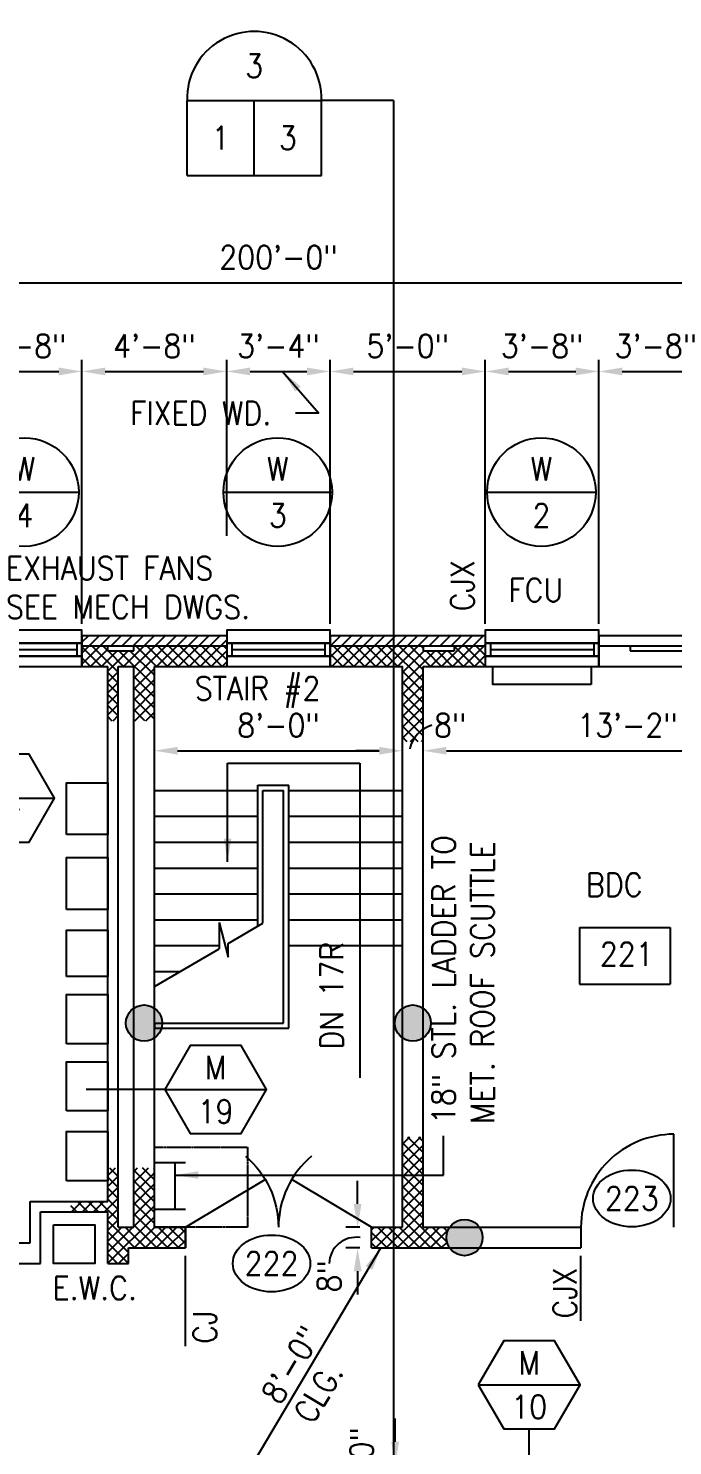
# Model space of a CAD drawing. Header units: inches. Extents: x 435 to 5963, y 191 to 2765.
# Drawn here: x 1806 to 2055, y 2217 to 2765 of the extents above; entities that cross this region are included whole.
import ezdxf
from ezdxf.enums import TextEntityAlignment as Align

# ---------------------------------------------------------------- set-up
doc = ezdxf.new("R2010")
doc.units = ezdxf.units.IN
doc.header["$LTSCALE"] = 0.5
doc.header["$MEASUREMENT"] = 0
doc.linetypes.add('HIDDEN', pattern=[0.375, 0.25, -0.125])
doc.layers.get('0').update_dxf_attribs({"linetype": 'CONTINUOUS'})
doc.layers.get('Defpoints').update_dxf_attribs({"linetype": 'CONTINUOUS'})
for name, color, linetype in [('A-ANNO', 8, 'CONTINUOUS'), ('A-ANNO-DIMS', 7, 'CONTINUOUS'), ('A-ANNO-TEXT', 7, 'CONTINUOUS'), ('A-DOOR', 3, 'CONTINUOUS'), ('A-DOOR-IDEN', 7, 'CONTINUOUS'), ('A-FLOR-HRAL', 2, 'CONTINUOUS'), ('A-FLOR-IDEN', 7, 'CONTINUOUS'), ('A-FLOR-OVHD', 2, 'CONTINUOUS'), ('A-FLOR-PFIX', 3, 'CONTINUOUS'), ('A-FLOR-STRS', 2, 'CONTINUOUS'), ('A-FURN', 3, 'CONTINUOUS'), ('A-GLAZ', 3, 'CONTINUOUS'), ('A-GLAZ-IDEN', 7, 'CONTINUOUS'), ('A-GLAZ-SILL', 3, 'CONTINUOUS'), ('A-SECT-IDEN', 7, 'CONTINUOUS'), ('A-SECT-SYMB', 7, 'CONTINUOUS'), ('A-WALL', 2, 'CONTINUOUS'), ('A-WALL-IDEN', 7, 'CONTINUOUS'), ('M-HVAC-EQPM', 4, 'CONTINUOUS'), ('S-SLAB-JOIN', 2, 'CONTINUOUS')]:
    doc.layers.add(name, color=color, linetype=linetype)
doc.styles.add('ROMANS', font='romans.shx', dxfattribs={"width": 0.9})
doc.dimstyles.new('DIM96', dxfattribs={"dimscale": 96, "dimtxt": 0.09375, "dimasz": 0.09375, "dimexe": 0.046875, "dimexo": 0.046875, "dimgap": 0.046875, "dimtad": 1, "dimdec": 4, "dimzin": 3, "dimdsep": 46, "dimlunit": 4, "dimtxsty": 'ROMANS', "dimcen": 0.046875, "dimaunit": 1, "dimadec": 0, "dimazin": 0, "dimtfac": 0.7, "dimtdec": 4, "dimtofl": 0, "dimtmove": 2, "dimatfit": 3, "dimfxl": 1, "dimfrac": 1, "dimtolj": 1, "dimtzin": 0, "dimarcsym": 0})
doc.dimstyles.new('DIM96A', dxfattribs={"dimscale": 96, "dimtxt": 0.09375, "dimasz": 0.09375, "dimexe": 0.046875, "dimexo": 0.046875, "dimgap": 0.046875, "dimtad": 1, "dimdec": 4, "dimzin": 3, "dimdsep": 46, "dimlunit": 4, "dimtxsty": 'ROMANS', "dimcen": 0.046875, "dimaunit": 1, "dimadec": 0, "dimazin": 0, "dimtfac": 0.7, "dimtdec": 4, "dimtofl": 0, "dimtmove": 2, "dimatfit": 3, "dimfxl": 1, "dimfrac": 1, "dimtolj": 1, "dimtzin": 0, "dimarcsym": 0})
doc.dimstyles.new('LED96', dxfattribs={"dimscale": 96, "dimtxt": 0.09375, "dimasz": 0.09375, "dimexe": 0.046875, "dimexo": 0.046875, "dimgap": 0.046875, "dimtad": 0, "dimdec": 4, "dimzin": 3, "dimdsep": 46, "dimlunit": 4, "dimtxsty": 'ROMANS', "dimcen": 0.046875, "dimaunit": 1, "dimadec": 0, "dimazin": 0, "dimtfac": 0.7, "dimtdec": 4, "dimtofl": 0, "dimtmove": 2, "dimatfit": 3, "dimfxl": 1, "dimfrac": 1, "dimtolj": 1, "dimtzin": 0, "dimarcsym": 0})
pattern_1 = [(45, (-0.3756, 5e-13), (-2.1213203, 2.1213203), []), (135, (-0.3756, 5e-13), (-2.1213203, -2.1213203), [])]
pattern_2 = [(45, (-0.3756, 5e-13), (-2.1213203, 2.1213203), [])]

# ---------------------------------------------------------------- blocks, each defined once
blk = doc.blocks.new('SILL1')
for points in [[(0, 9), (44, 9), (44, 14), (0, 14)], [(0, 0), (44, 0), (44, 4), (0, 4)]]:
    blk.add_lwpolyline(points, close=True)
blk = doc.blocks.new('GLAZ1')
for p, q in [((2, 5), (2, 0)), ((2, 2.5), (42, 2.5)), ((42, 5), (42, 0))]:
    blk.add_line(p, q)
blk.add_lwpolyline([(0, 0), (44, 0), (44, 5), (0, 5)], close=True)
blk = doc.blocks.new('*D251')
at = {"layer": 'A-ANNO-DIMS', "color": 0, "lineweight": -2}
for p, q in [((703, 2534.5), (703, 2670.94)), ((3103, 2534.5), (3103, 2670.94)), ((712, 2666.44), (3094, 2666.44))]:
    blk.add_line(p, q, dxfattribs=at)
at = {"layer": 'A-ANNO-DIMS', "color": 0}
for points in [[(712, 2667.94), (712, 2664.94), (703, 2666.44)], [(3094, 2667.94), (3094, 2664.94), (3103, 2666.44)]]:
    blk.add_solid(points, dxfattribs=at)
at = {"layer": 'Defpoints', "color": 0}
for p in [(3103, 2666.44), (703, 2530), (3103, 2530)]:
    blk.add_point(p, dxfattribs=at)
at = {"layer": 'A-ANNO-DIMS', "color": 0, "insert": (1903, 2676.29), "char_height": 9, "attachment_point": 5, "style": 'ROMANS'}
blk.add_mtext('\\A1;200\'-0"', dxfattribs=at)
blk = doc.blocks.new('*D271')
at = {"layer": 'A-ANNO-DIMS', "color": 0, "lineweight": -2}
for p, q in [((1783, 2534.5), (1783, 2636.62)), ((1827, 2534.5), (1827, 2636.62)), ((1792, 2632.12), (1818, 2632.12))]:
    blk.add_line(p, q, dxfattribs=at)
at = {"layer": 'A-ANNO-DIMS', "color": 0}
for points in [[(1792, 2633.62), (1792, 2630.62), (1783, 2632.12)], [(1818, 2633.62), (1818, 2630.62), (1827, 2632.12)]]:
    blk.add_solid(points, dxfattribs=at)
at = {"layer": 'Defpoints', "color": 0}
for p in [(1827, 2632.12), (1783, 2530), (1827, 2530)]:
    blk.add_point(p, dxfattribs=at)
at = {"layer": 'A-ANNO-DIMS', "color": 0, "insert": (1805, 2641.97), "char_height": 9, "attachment_point": 5, "style": 'ROMANS'}
blk.add_mtext('\\A1;3\'-8"', dxfattribs=at)
blk = doc.blocks.new('*D272')
at = {"layer": 'A-ANNO-DIMS', "color": 0, "lineweight": -2}
for p, q in [((1827, 2534.5), (1827, 2636.62)), ((1883, 2568.5), (1883, 2636.62)), ((1836, 2632.12), (1874, 2632.12))]:
    blk.add_line(p, q, dxfattribs=at)
at = {"layer": 'A-ANNO-DIMS', "color": 0}
for points in [[(1836, 2633.62), (1836, 2630.62), (1827, 2632.12)], [(1874, 2633.62), (1874, 2630.62), (1883, 2632.12)]]:
    blk.add_solid(points, dxfattribs=at)
at = {"layer": 'Defpoints', "color": 0}
for p in [(1883, 2632.12), (1883, 2564), (1827, 2530)]:
    blk.add_point(p, dxfattribs=at)
at = {"layer": 'A-ANNO-DIMS', "color": 0, "insert": (1855, 2641.97), "char_height": 9, "attachment_point": 5, "style": 'ROMANS'}
blk.add_mtext('\\A1;4\'-8"', dxfattribs=at)
blk = doc.blocks.new('*D273')
at = {"layer": 'A-ANNO-DIMS', "color": 0, "lineweight": -2}
for p, q in [((1883, 2568.5), (1883, 2636.62)), ((1923, 2534.5), (1923, 2636.62)), ((1892, 2632.12), (1914, 2632.12))]:
    blk.add_line(p, q, dxfattribs=at)
at = {"layer": 'A-ANNO-DIMS', "color": 0}
for points in [[(1892, 2633.62), (1892, 2630.62), (1883, 2632.12)], [(1914, 2633.62), (1914, 2630.62), (1923, 2632.12)]]:
    blk.add_solid(points, dxfattribs=at)
at = {"layer": 'Defpoints', "color": 0}
for p in [(1923, 2632.12), (1883, 2564), (1923, 2530)]:
    blk.add_point(p, dxfattribs=at)
at = {"layer": 'A-ANNO-DIMS', "color": 0, "insert": (1903, 2641.97), "char_height": 9, "attachment_point": 5, "style": 'ROMANS'}
blk.add_mtext('\\A1;3\'-4"', dxfattribs=at)
blk = doc.blocks.new('*D274')
at = {"layer": 'A-ANNO-DIMS', "color": 0, "lineweight": -2}
for p, q in [((1923, 2534.5), (1923, 2636.62)), ((1983, 2534.5), (1983, 2636.62)), ((1932, 2632.12), (1974, 2632.12))]:
    blk.add_line(p, q, dxfattribs=at)
at = {"layer": 'A-ANNO-DIMS', "color": 0}
for points in [[(1932, 2633.62), (1932, 2630.62), (1923, 2632.12)], [(1974, 2633.62), (1974, 2630.62), (1983, 2632.12)]]:
    blk.add_solid(points, dxfattribs=at)
at = {"layer": 'Defpoints', "color": 0}
for p in [(1983, 2632.12), (1923, 2530), (1983, 2530)]:
    blk.add_point(p, dxfattribs=at)
at = {"layer": 'A-ANNO-DIMS', "color": 0, "insert": (1953, 2641.97), "char_height": 9, "attachment_point": 5, "style": 'ROMANS'}
blk.add_mtext('\\A1;5\'-0"', dxfattribs=at)
blk = doc.blocks.new('*D275')
at = {"layer": 'A-ANNO-DIMS', "color": 0, "lineweight": -2}
for p, q in [((1983, 2534.5), (1983, 2636.62)), ((2027, 2534.5), (2027, 2636.62)), ((1992, 2632.12), (2018, 2632.12))]:
    blk.add_line(p, q, dxfattribs=at)
at = {"layer": 'A-ANNO-DIMS', "color": 0}
for points in [[(1992, 2633.62), (1992, 2630.62), (1983, 2632.12)], [(2018, 2633.62), (2018, 2630.62), (2027, 2632.12)]]:
    blk.add_solid(points, dxfattribs=at)
at = {"layer": 'Defpoints', "color": 0}
for p in [(2027, 2632.12), (1983, 2530), (2027, 2530)]:
    blk.add_point(p, dxfattribs=at)
at = {"layer": 'A-ANNO-DIMS', "color": 0, "insert": (2005, 2641.97), "char_height": 9, "attachment_point": 5, "style": 'ROMANS'}
blk.add_mtext('\\A1;3\'-8"', dxfattribs=at)
blk = doc.blocks.new('*D276')
at = {"layer": 'A-ANNO-DIMS', "color": 0, "lineweight": -2}
for p, q in [((2027, 2534.5), (2027, 2636.62)), ((2071, 2534.5), (2071, 2636.62)), ((2036, 2632.12), (2062, 2632.12))]:
    blk.add_line(p, q, dxfattribs=at)
at = {"layer": 'A-ANNO-DIMS', "color": 0}
for points in [[(2036, 2633.62), (2036, 2630.62), (2027, 2632.12)], [(2062, 2633.62), (2062, 2630.62), (2071, 2632.12)]]:
    blk.add_solid(points, dxfattribs=at)
at = {"layer": 'Defpoints', "color": 0}
for p in [(2071, 2632.12), (2027, 2530), (2071, 2530)]:
    blk.add_point(p, dxfattribs=at)
at = {"layer": 'A-ANNO-DIMS', "color": 0, "insert": (2049, 2641.97), "char_height": 9, "attachment_point": 5, "style": 'ROMANS'}
blk.add_mtext('\\A1;3\'-8"', dxfattribs=at)
blk = doc.blocks.new('*D330')
at = {"layer": 'A-ANNO-DIMS', "color": 0, "lineweight": -2}
for p, q in [((1855, 2486.86), (1855, 2489.87)), ((1951, 2479.38), (1951, 2489.87)), ((1864, 2485.37), (1942, 2485.37))]:
    blk.add_line(p, q, dxfattribs=at)
at = {"layer": 'A-ANNO-DIMS', "color": 0}
for points in [[(1864, 2486.87), (1864, 2483.87), (1855, 2485.37)], [(1942, 2486.87), (1942, 2483.87), (1951, 2485.37)]]:
    blk.add_solid(points, dxfattribs=at)
at = {"layer": 'Defpoints', "color": 0}
for p in [(1951, 2485.37), (1855, 2482.36), (1951, 2474.88)]:
    blk.add_point(p, dxfattribs=at)
at = {"layer": 'A-ANNO-DIMS', "color": 0, "insert": (1903, 2495.22), "char_height": 9, "attachment_point": 5, "style": 'ROMANS'}
blk.add_mtext('\\A1;8\'-0"', dxfattribs=at)
blk = doc.blocks.new('*D331')
at = {"layer": 'A-ANNO-DIMS', "color": 0, "lineweight": -2}
for p, q in [((1951, 2479.38), (1951, 2489.87)), ((1959, 2474.86), (1959, 2489.87)), ((1942, 2485.37), (1933, 2485.37)), ((1968, 2485.37), (1977, 2485.37))]:
    blk.add_line(p, q, dxfattribs=at)
at = {"layer": 'A-ANNO-DIMS', "color": 0}
for points in [[(1942, 2486.87), (1942, 2483.87), (1951, 2485.37)], [(1968, 2486.87), (1968, 2483.87), (1959, 2485.37)]]:
    blk.add_solid(points, dxfattribs=at)
at = {"layer": 'Defpoints', "color": 0}
for p in [(1959, 2485.37), (1951, 2474.88), (1959, 2470.36)]:
    blk.add_point(p, dxfattribs=at)
at = {"layer": 'A-ANNO-DIMS', "color": 0, "insert": (1969.44, 2495.22), "char_height": 9, "attachment_point": 5, "style": 'ROMANS'}
blk.add_mtext('\\A1;8"', dxfattribs=at)
blk = doc.blocks.new('*D332')
at = {"layer": 'A-ANNO-DIMS', "color": 0, "lineweight": -2}
for p, q in [((1959, 2474.86), (1959, 2489.87)), ((2117, 2473.6), (2117, 2489.87)), ((1968, 2485.37), (2108, 2485.37))]:
    blk.add_line(p, q, dxfattribs=at)
at = {"layer": 'A-ANNO-DIMS', "color": 0}
for points in [[(1968, 2486.87), (1968, 2483.87), (1959, 2485.37)], [(2108, 2486.87), (2108, 2483.87), (2117, 2485.37)]]:
    blk.add_solid(points, dxfattribs=at)
at = {"layer": 'Defpoints', "color": 0}
for p in [(2117, 2485.37), (1959, 2470.36), (2117, 2469.1)]:
    blk.add_point(p, dxfattribs=at)
at = {"layer": 'A-ANNO-DIMS', "color": 0, "insert": (2038, 2495.22), "char_height": 9, "attachment_point": 5, "style": 'ROMANS'}
blk.add_mtext('\\A1;13\'-2"', dxfattribs=at)
blk = doc.blocks.new('DOOR1')
at = {"color": 0, "linetype": 'ByBlock'}
blk.add_line((0, 0), (0, 1), dxfattribs=at)
blk.add_arc((0, 0), 1, 90, 180, dxfattribs=at)
blk = doc.blocks.new('XXC')
blk.add_line((-0.2188, 0), (0.2188, 0))
blk.add_circle((0, 0), 0.2188)
at = {"style": 'ROMANS', "width": 0.9}
for tag, p in [('#', (0, 0.0937)), ('@', (0, -0.0938))]:
    blk.add_attdef(tag, text='', height=0.0938, dxfattribs=at).set_placement(p, align=Align.MIDDLE)
blk = doc.blocks.new('EQB')
blk.add_lwpolyline([(-19, 7), (19, 7), (19, 0), (-19, 0)], close=True)
blk = doc.blocks.new('DOOR2')
at = {"color": 0, "linetype": 'ByBlock'}
blk.add_line((0, 0), (-0.857, 0.515), dxfattribs=at)
blk.add_arc((0, 0), 1, 130.1247, 180, dxfattribs=at)
blk = doc.blocks.new('IDA')
blk.add_line((-0.2051, 0), (0.2051, 0))
blk.add_lwpolyline([(-0.2051, 0), (-0.1026, -0.1776), (0.1026, -0.1776), (0.2051, 0), (0.1026, 0.1776), (-0.1026, 0.1776)], close=True)
at = {"style": 'ROMANS', "width": 0.9}
for tag, p in [('@', (0, 0.0888)), ('#', (0, -0.0888))]:
    blk.add_attdef(tag, text='', height=0.0938, dxfattribs=at).set_placement(p, align=Align.MIDDLE)
blk = doc.blocks.new('IDEN4')
for p, q in [((-0.1899, 0.1074), (0.1747, 0.1074)), ((-0.1899, 0.1074), (-0.1899, -0.1218)), ((0.1747, 0.1074), (0.1747, -0.1218)), ((-0.1899, -0.1218), (0.1747, -0.1218))]:
    blk.add_line(p, q)
at = {"style": 'ROMANS', "width": 0.9}
blk.add_attdef('#', text='', height=0.0938, dxfattribs=at).set_placement((0, 0), align=Align.MIDDLE)
blk = doc.blocks.new('XX01')
blk.add_hatch(color=256).paths.add_polyline_path([(7, 0, 1), (-7, 0, 1)])
blk.add_circle((0, 0), 7)
blk = doc.blocks.new('IDEN002')
blk.add_ellipse((0, 0), major_axis=(0.1562, 0), ratio=0.733333)
at = {"style": 'ROMANS', "width": 0.9}
blk.add_attdef('#', text='', height=0.0938, dxfattribs=at).set_placement((0, 0), align=Align.MIDDLE)
blk = doc.blocks.new('XXB')
for p, q in [((-0.2708, 0), (0.2708, 0)), ((-0.2708, -0.3021), (-0.2708, 0)), ((0, -0.3021), (0, 0)), ((0.2708, -0.3021), (0.2708, 0)), ((-0.2708, -0.3021), (0.2708, -0.3021))]:
    blk.add_line(p, q)
blk.add_arc((0, 0.0069), 0.2709, 358.5347, 181.4653)
at = {"style": 'ROMANS', "width": 0.9}
for tag, p in [('$', (0, 0.1389)), ('@', (-0.1354, -0.151)), ('#', (0.1354, -0.151))]:
    blk.add_attdef(tag, text='', height=0.0938, dxfattribs=at).set_placement(p, align=Align.MIDDLE)
blk = doc.blocks.new('*D370')
at = {"layer": 'A-ANNO-DIMS', "color": 0, "lineweight": -2}
for p, q in [((1933.62, 2310), (1933.62, 2319)), ((1934.5, 2301), (1929.12, 2301)), ((1934.5, 2293), (1929.12, 2293)), ((1933.62, 2284), (1933.62, 2275))]:
    blk.add_line(p, q, dxfattribs=at)
at = {"layer": 'A-ANNO-DIMS', "color": 0}
for points in [[(1932.12, 2310), (1935.12, 2310), (1933.62, 2301)], [(1932.12, 2284), (1935.12, 2284), (1933.62, 2293)]]:
    blk.add_solid(points, dxfattribs=at)
at = {"layer": 'Defpoints', "color": 0}
for p in [(1939, 2301), (1933.62, 2293), (1939, 2293)]:
    blk.add_point(p, dxfattribs=at)
at = {"layer": 'A-ANNO-DIMS', "color": 0, "insert": (1922.62, 2282), "char_height": 9, "attachment_point": 5, "rotation": 90, "style": 'ROMANS'}
blk.add_mtext('\\A1;8"', dxfattribs=at)
blk = doc.blocks.new('*D371')
at = {"layer": 'A-ANNO-DIMS', "color": 0, "lineweight": -2}
for p, q in [((1948.16, 2218), (1948.16, 2227)), ((1964.5, 2209), (1943.66, 2209)), ((1964.5, 2197), (1943.66, 2197)), ((1948.16, 2188), (1948.16, 2179))]:
    blk.add_line(p, q, dxfattribs=at)
at = {"layer": 'A-ANNO-DIMS', "color": 0}
for points in [[(1946.66, 2218), (1949.66, 2218), (1948.16, 2209)], [(1946.66, 2188), (1949.66, 2188), (1948.16, 2197)]]:
    blk.add_solid(points, dxfattribs=at)
at = {"layer": 'Defpoints', "color": 0}
for p in [(1969, 2209), (1948.16, 2197), (1969, 2197)]:
    blk.add_point(p, dxfattribs=at)
at = {"layer": 'A-ANNO-DIMS', "color": 0, "insert": (1935.19, 2207.66), "char_height": 9, "attachment_point": 5, "rotation": 90, "style": 'ROMANS'}
blk.add_mtext('\\A1;1\'-0"', dxfattribs=at)
blk = doc.blocks.new('GLAZ2')
for p, q in [((-5, 38), (0, 38)), ((-2.5, 2), (-2.5, 38)), ((-5, 2), (0, 2))]:
    blk.add_line(p, q)
blk.add_lwpolyline([(0, 0), (0, 40), (-5, 40), (-5, 0)], close=True)
blk = doc.blocks.new('SILL2')
for points in [[(-5, 0), (-5, 40), (-10, 40), (-10, 0)], [(4, 0), (4, 40), (0, 40), (0, 0)]]:
    blk.add_lwpolyline(points, close=True)
blk = doc.blocks.new('JOINTA')
blk.add_line((0, 0), (0, -12))
blk = doc.blocks.new('JOINT')
blk.add_line((0, 0), (0, -8))

msp = doc.modelspace()

# ---------------------------------------------------------------- hatches: boundary and pattern name
at = {"layer": 'A-ANNO'}
h = msp.add_hatch(dxfattribs=at)
h.set_pattern_fill('ANSI31', color=256, scale=24, style=0)
h.set_pattern_definition(pattern_2)
h.paths.add_polyline_path([(1883, 2526), (1883, 2527), (1883, 2530), (1827, 2530), (1827, 2527), (1827, 2526)])
h = msp.add_hatch(dxfattribs=at)
h.set_pattern_fill('ANSI31', color=256, scale=24, style=0)
h.set_pattern_definition(pattern_2)
h.paths.add_polyline_path([(1983, 2526), (1983, 2527), (1983, 2530), (1923, 2530), (1923, 2527), (1923, 2526)])
h = msp.add_hatch(dxfattribs=at)
h.set_pattern_fill('ANSI37', color=256, scale=24, style=0)
h.set_pattern_definition(pattern_1)
h.paths.add_polyline_path([(1883, 2522), (1883, 2526), (1847, 2526), (1847, 2524), (1837, 2524), (1837, 2526), (1827, 2526), (1827, 2522), (1827, 2518), (1837, 2518), (1837, 2497), (1841, 2497), (1841, 2518), (1847, 2518), (1847, 2497), (1855, 2497), (1855, 2518), (1883, 2518)])
h = msp.add_hatch(dxfattribs=at)
h.set_pattern_fill('ANSI37', color=256, scale=24, style=0)
h.set_pattern_definition(pattern_1)
h.paths.add_polyline_path([(1983, 2522), (1983, 2526), (1971, 2526), (1971, 2524), (1959, 2524), (1959, 2526), (1923, 2526), (1923, 2522), (1923, 2518), (1951, 2518), (1951, 2489), (1954.84925, 2489, -0.126847268), (1959, 2493.65716), (1959, 2518), (1983, 2518)])
h.paths.add_polyline_path([(1959, 2493.65716, 0.126847268), (1954.84925, 2489), (1959, 2489)])
h = msp.add_hatch(dxfattribs=at)
h.set_pattern_fill('ANSI37', color=256, scale=24, style=0)
h.set_pattern_definition(pattern_1)
h.paths.add_polyline_path([(1969.25544, 2301), (1959, 2301), (1959, 2336), (1951, 2336), (1951, 2301), (1939, 2301), (1939, 2293), (1969.25544, 2293, -0.153244359), (1968, 2297, -0.153244359)])
h = msp.add_hatch(dxfattribs=at)
h.set_pattern_fill('ANSI37', color=256, scale=24, style=0)
h.set_pattern_definition(pattern_1)
h.paths.add_polyline_path([(1867, 2301), (1855, 2301), (1855, 2324), (1847, 2324), (1847, 2301), (1841, 2301), (1841, 2324), (1837, 2324), (1837, 2311), (1822.62436, 2311), (1822.62436, 2307), (1837, 2307), (1837, 2287), (1845, 2287), (1845, 2293), (1867, 2293)])

# ---------------------------------------------------------------- linework, layer by layer
at = {"layer": 'A-ANNO-DIMS'}
for centre, radius, start, end in [((1965.95561, 2483.2796), 12.49297, 107.0420049, 167.4051938), ((1933.06881, 2286.66667), 10.44976, 81.4391104, 178.1720318)]:
    msp.add_arc(centre, radius, start, end, dxfattribs=at)
at = {"layer": 'A-ANNO-TEXT'}
for p, q in [((1934.51546, 2480.61094), (1934.51546, 2358.85864)), ((1867, 2255), (1867, 2290)), ((2020, 2264.78858), (2020, 2290))]:
    msp.add_line(p, q, dxfattribs=at)
msp.add_lwpolyline([(1890.21921, 2204.73869), (1942.62436, 2293)], dxfattribs=at)
msp.add_solid([(1939.3193, 2284.4955), (1942.62436, 2293), (1936.73973, 2286.02712)], dxfattribs=at)
at = {"layer": 'A-FLOR-HRAL'}
for p, q in [((1895, 2472), (1907, 2472)), ((1895, 2417.45005), (1895, 2472)), ((1897, 2470), (1905, 2470)), ((1897, 2418.61794), (1897, 2470)), ((1905, 2380), (1905, 2470)), ((1907, 2378), (1907, 2472)), ((1855, 2380), (1905, 2380)), ((1855, 2380), (1855, 2378)), ((1855, 2378), (1907, 2378))]:
    msp.add_line(p, q, dxfattribs=at)
at = {"layer": 'A-FLOR-OVHD', "linetype": 'HIDDEN'}
msp.add_lwpolyline([(1855, 2332), (1891, 2332), (1891, 2301), (1855, 2301)], close=True, dxfattribs=at)
at = {"layer": 'A-FLOR-PFIX'}
for points in [[(1821, 2453), (1821, 2473), (1837, 2473), (1837, 2453)], [(1821, 2424), (1821, 2444), (1837, 2444), (1837, 2424)], [(1821, 2398), (1821, 2416), (1837, 2416), (1837, 2398)], [(1821, 2372), (1821, 2391), (1837, 2391), (1837, 2372)], [(1821, 2346), (1821, 2365), (1837, 2365), (1837, 2346)], [(1821, 2319), (1821, 2338), (1837, 2338), (1837, 2319)]]:
    msp.add_lwpolyline(points, close=True, dxfattribs=at)
at = {"layer": 'A-FLOR-STRS'}
for p, q in [((1855, 2470), (1895, 2470)), ((1907, 2470), (1951, 2470)), ((1855, 2460), (1895, 2460)), ((1907, 2460), (1951, 2460)), ((1855, 2450), (1895, 2450)), ((1907, 2450), (1951, 2450)), ((1855, 2440), (1895, 2440)), ((1907, 2440), (1951, 2440)), ((1855, 2430), (1895, 2430)), ((1907, 2430), (1951, 2430)), ((1855, 2420), (1895, 2420)), ((1907, 2420), (1951, 2420)), ((1855, 2410), (1880.12418, 2410)), ((1907, 2410), (1951, 2410)), ((1855, 2400), (1865.11697, 2400)), ((1855, 2308), (1855, 2326.30772)), ((1855, 2326), (1867, 2326)), ((1863, 2308), (1863, 2326)), ((1855, 2308), (1867, 2308))]:
    msp.add_line(p, q, dxfattribs=at)
at = {"layer": 'A-FURN'}
msp.add_lwpolyline([(1816, 2302), (1832, 2302), (1832, 2287), (1816, 2287)], close=True, dxfattribs=at)
at = {"layer": 'A-SECT-IDEN'}
for q in [(1919.62436, 2737), (1947.5, 1903)]:
    msp.add_line((1947.5, 2737), q, dxfattribs=at)
at = {"layer": 'A-SECT-SYMB'}
for p, q in [((1880.12418, 2418.87156), (1883.50904, 2405.53364)), ((1880.12418, 2418.87156), (1880.12418, 2408.76339)), ((1883.50904, 2410.73996), (1897, 2418.61794)), ((1855, 2394.09224), (1880.12418, 2408.76339)), ((1883.50904, 2405.53364), (1883.50904, 2410.73996))]:
    msp.add_line(p, q, dxfattribs=at)
at = {"layer": 'A-WALL'}
for p, q in [((1827, 2530), (1827, 2518)), ((1827, 2530), (1883, 2530)), ((1883, 2530), (1883, 2518)), ((1923, 2530), (1923, 2518)), ((1923, 2530), (1983, 2530)), ((1983, 2530), (1983, 2518)), ((2027, 2530), (2027, 2518)), ((2027, 2530), (2071, 2530)), ((1827, 2526), (1883, 2526)), ((1837, 2524), (1837, 2526)), ((1837, 2524), (1847, 2524)), ((1847, 2524), (1847, 2526)), ((1923, 2526), (1983, 2526)), ((1959, 2526), (1959, 2524)), ((1959, 2524), (1971, 2524)), ((1971, 2526), (1971, 2524)), ((2027, 2526), (2071, 2526)), ((2039, 2526), (2039, 2524)), ((2039, 2524), (2059, 2524)), ((1827, 2518), (1837, 2518)), ((1837, 2311), (1837, 2518)), ((1841, 2301), (1841, 2518)), ((1841, 2518), (1847, 2518)), ((1847, 2301), (1847, 2518)), ((1855, 2518), (1883, 2518)), ((1855, 2301), (1855, 2518)), ((1923, 2518), (1951, 2518)), ((1951, 2301), (1951, 2518)), ((1959, 2301), (1959, 2518)), ((1959, 2518), (1983, 2518)), ((2027, 2518), (2071, 2518)), ((1807, 2295), (1807, 2311)), ((1807, 2311), (1837, 2311)), ((1811, 2287), (1811, 2307)), ((1811, 2307), (1837, 2307)), ((1837, 2287), (1837, 2307)), ((1841, 2301), (1847, 2301)), ((1855, 2301), (1867, 2301)), ((1867, 2293), (1867, 2301)), ((1939, 2293), (1939, 2301)), ((1939, 2301), (1951, 2301)), ((1959, 2301), (2020, 2301)), ((2020, 2301), (2020, 2293)), ((1802, 2295), (1807, 2295)), ((1845, 2293), (1867, 2293)), ((1845, 2287), (1845, 2293)), ((1939, 2293), (2020, 2293)), ((1802, 2287), (1811, 2287)), ((1837, 2287), (1845, 2287))]:
    msp.add_line(p, q, dxfattribs=at)
at = {"layer": 'A-WALL-IDEN'}
for p, q in [((1859, 2354.30772), (1828.62436, 2354.30772)), ((2000, 2181), (2000, 2223))]:
    msp.add_line(p, q, dxfattribs=at)

# ---------------------------------------------------------------- block references
at = {"layer": 'A-ANNO'}
for p in [(1851, 2380), (1955, 2380), (1975, 2297)]:
    msp.add_blockref('XX01', p, dxfattribs=at)
at = {"layer": 'A-DOOR'}
for name, p, xscale, yscale, zscale, rotation in [('DOOR1', (2056, 2301), -36, -36, 36, 180), ('DOOR2', (1867, 2301), -35.99999999999988, 35.99999999999988, 35.99999999999988, 359.9999999999974), ('DOOR2', (1939, 2301), -35.99999999999988, -35.99999999999988, 35.99999999999988, 179.9999999999975)]:
    msp.add_blockref(name, p, dxfattribs=dict(at, xscale=xscale, yscale=yscale, zscale=zscale, rotation=rotation))
at = {"layer": 'A-DOOR-IDEN', "xscale": 96, "yscale": 96, "zscale": 96}
for p, values in [((2039.68453, 2312.14907), {'#': '223'}), ((1900.33686, 2287), {'#': '222'})]:
    msp.add_blockref('IDEN002', p, dxfattribs=at).add_auto_attribs(values)
at = {"layer": 'A-FLOR-IDEN', "xscale": 96, "yscale": 96, "zscale": 96}
msp.add_blockref('IDEN4', (2037.73047, 2406.69398), dxfattribs=at).add_auto_attribs({'#': '221'})
at = {"layer": 'A-GLAZ'}
for p in [(1783, 2522), (1983, 2522)]:
    msp.add_blockref('GLAZ1', p, dxfattribs=at)
at = {"layer": 'A-GLAZ', "rotation": 270}
msp.add_blockref('GLAZ2', (1883, 2522), dxfattribs=at)
at = {"layer": 'A-GLAZ-IDEN', "xscale": 96, "yscale": 96, "zscale": 96}
for p, values in [((1804.74171, 2585.42236), {'#': 'W', '@': '4'}), ((1902.74171, 2585.42236), {'#': 'W', '@': '3'}), ((2004.74171, 2585.42236), {'#': 'W', '@': '2'})]:
    msp.add_blockref('XXC', p, dxfattribs=at).add_auto_attribs(values)
at = {"layer": 'A-GLAZ-SILL'}
for p in [(1783, 2518), (1983, 2518)]:
    msp.add_blockref('SILL1', p, dxfattribs=at)
at = {"layer": 'A-GLAZ-SILL', "rotation": 270}
msp.add_blockref('SILL2', (1883, 2522), dxfattribs=at)
at = {"layer": 'A-SECT-IDEN', "xscale": 96, "yscale": 96, "zscale": 96}
msp.add_blockref('XXB', (1893.62436, 2737), dxfattribs=at).add_auto_attribs({'@': '1', '#': '3', '$': '3'})
at = {"layer": 'A-WALL-IDEN', "xscale": 96, "yscale": 96, "zscale": 96}
for p, values in [((1796.6906, 2467), {'@': 'M', '#': '17'}), ((1878.6906, 2354.30772), {'@': 'M', '#': '19'}), ((2000, 2240.05256), {'@': 'M', '#': '10'})]:
    msp.add_blockref('IDA', p, dxfattribs=at).add_auto_attribs(values)
at = {"layer": 'M-HVAC-EQPM', "rotation": 180}
msp.add_blockref('EQB', (2005, 2518), dxfattribs=at)
at = {"layer": 'S-SLAB-JOIN'}
for name, p in [('JOINTA', (1983, 2530)), ('JOINT', (1867, 2301)), ('JOINT', (2020, 2301))]:
    msp.add_blockref(name, p, dxfattribs=at)

# ---------------------------------------------------------------- texts
at = {"layer": 'A-ANNO-TEXT', "style": 'ROMANS', "width": 0.9}
for s, rotation, p in [('CJX', 90, (1978.68103, 2539.30046)), ('DN 17R', 90, (1928.09593, 2369.76846)), ('CJX', 90, (2018.32566, 2265.67186)), ('CJ', 90, (1879.04878, 2255.88328)), ('8\'-0"', 59.3002774, (1903.65758, 2231.79278)), ('CLG.', 59.3002774, (1916.18689, 2224.3535))]:
    msp.add_text(s, height=9, rotation=rotation, dxfattribs=at).set_placement(p)
for s, p in [('FCU', (1991.99384, 2543.02749)), ('E.W.C.', (1815.62436, 2273))]:
    msp.add_text(s, height=9, dxfattribs=at).set_placement(p)
at = {"layer": 'A-ANNO-TEXT', "char_height": 9, "style": 'ROMANS'}
for s, insert, attachment_point in [('\\A1;FIXED WD.', (1845.72436, 2611.5), 7), ('\\A1;EXHAUST FANS\\PSEE MECH DWGS.', (1797.62436, 2560.5), 1)]:
    msp.add_mtext(s, dxfattribs=dict(at, insert=insert, attachment_point=attachment_point))
at = {"layer": 'A-ANNO-TEXT', "insert": (1962.40955, 2340.9314), "char_height": 9, "attachment_point": 1, "rotation": 90, "style": 'ROMANS'}
msp.add_mtext('\\A1;18" STL. LADDER TO\\PMET. ROOF SCUTTLE', dxfattribs=at)
at = {"layer": 'A-FLOR-IDEN', "style": 'ROMANS', "width": 0.9}
for s, p in [('STAIR #2', (1870.62436, 2505)), ('BDC', (2022, 2429))]:
    msp.add_text(s, height=9, dxfattribs=at).set_placement(p)

# ---------------------------------------------------------------- dimensions: what is measured, and where the dimension line sits
at = {"layer": 'A-ANNO-DIMS'}
for base, p1, p2, dimstyle, picture, middle in [((3103, 2666.43538), (703, 2530), (3103, 2530), 'DIM96', '*D251', (1903, 2676.29252)), ((1827, 2632.11605), (1783, 2530), (1827, 2530), 'DIM96', '*D271', (1805, 2641.97319)), ((1883, 2632.11605), (1827, 2530), (1883, 2564), 'DIM96', '*D272', (1855, 2641.97319)), ((1983, 2632.11605), (1923, 2530), (1983, 2530), 'DIM96', '*D274', (1953, 2641.97319)), ((2027, 2632.11605), (1983, 2530), (2027, 2530), 'DIM96', '*D275', (2005, 2641.97319)), ((2071, 2632.11605), (2027, 2530), (2071, 2530), 'DIM96', '*D276', (2049, 2641.97319)), ((1951, 2485.36686), (1855, 2482.36481), (1951, 2474.88266), 'DIM96A', '*D330', (1903, 2495.22401)), ((2117, 2485.36686), (1959, 2470.36224), (2117, 2469.09881), 'DIM96A', '*D332', (2038, 2495.22401))]:
    dim = msp.add_linear_dim(base=base, p1=p1, p2=p2, dimstyle=dimstyle, dxfattribs=at)
    dim.commit()
    dim.dimension.update_dxf_attribs({"geometry": picture, "text_midpoint": middle})
for base, p1, p2, dimstyle, picture, middle in [((1923, 2632.11605), (1883, 2564), (1923, 2530), 'DIM96', '*D273', (1903, 2641.97319)), ((1959, 2485.36686), (1951, 2474.88266), (1959, 2470.36224), 'DIM96A', '*D331', (1969.44187, 2495.22401))]:
    dim = msp.add_linear_dim(base=base, p1=p1, p2=p2, dimstyle=dimstyle, dxfattribs=at)
    dim.commit()
    dim.dimension.update_dxf_attribs({"geometry": picture, "text_midpoint": middle, "dimtype": 160})
for base, p1, p2, picture, middle in [((1933.62436, 2293), (1939, 2301), (1939, 2293), '*D370', (1922.62436, 2282)), ((1948.16347, 2197), (1969, 2209), (1969, 2197), '*D371', (1935.19449, 2207.66282))]:
    dim = msp.add_linear_dim(base=base, p1=p1, p2=p2, angle=90, dimstyle='DIM96A', dxfattribs=at)
    dim.commit()
    dim.dimension.update_dxf_attribs({"geometry": picture, "text_midpoint": middle, "dimtype": 160})

# ---------------------------------------------------------------- leaders
at = {"layer": 'A-ANNO-TEXT', "annotation_type": 0, "has_hookline": 1}
for points, hookline_direction, text_width in [([(1904.62436, 2632.11605), (1918.62436, 2616), (1909.62436, 2616)], 1, 59.4), ([(1669, 2530.804), (1783.62436, 2556), (1793.12436, 2556)], 0, 106.07143)]:
    msp.add_leader(points, dimstyle='LED96', override={"dimgap": 0.046875, "dimtad": 0}, dxfattribs=dict(at, hookline_direction=hookline_direction, text_width=text_width))
at = {"layer": 'A-ANNO-TEXT'}
msp.add_leader([(1883.33676, 2442.40144), (1883.33676, 2480.61094), (1934.51546, 2480.61094)], dimstyle='LED96', override={"dimgap": 0.046875, "dimtad": 0}, dxfattribs=at)
at = {"layer": 'A-ANNO-TEXT', "annotation_type": 0, "has_hookline": 1, "hookline_direction": 0, "text_width": 126.51429, "horizontal_direction": (0, 1, 0)}
msp.add_leader([(1863, 2321.18923), (1966.90955, 2321.18923), (1966.90955, 2336.4314)], dimstyle='LED96', override={"dimgap": 0.046875, "dimtad": 0}, dxfattribs=at)

doc.saveas('drawing.dxf')
